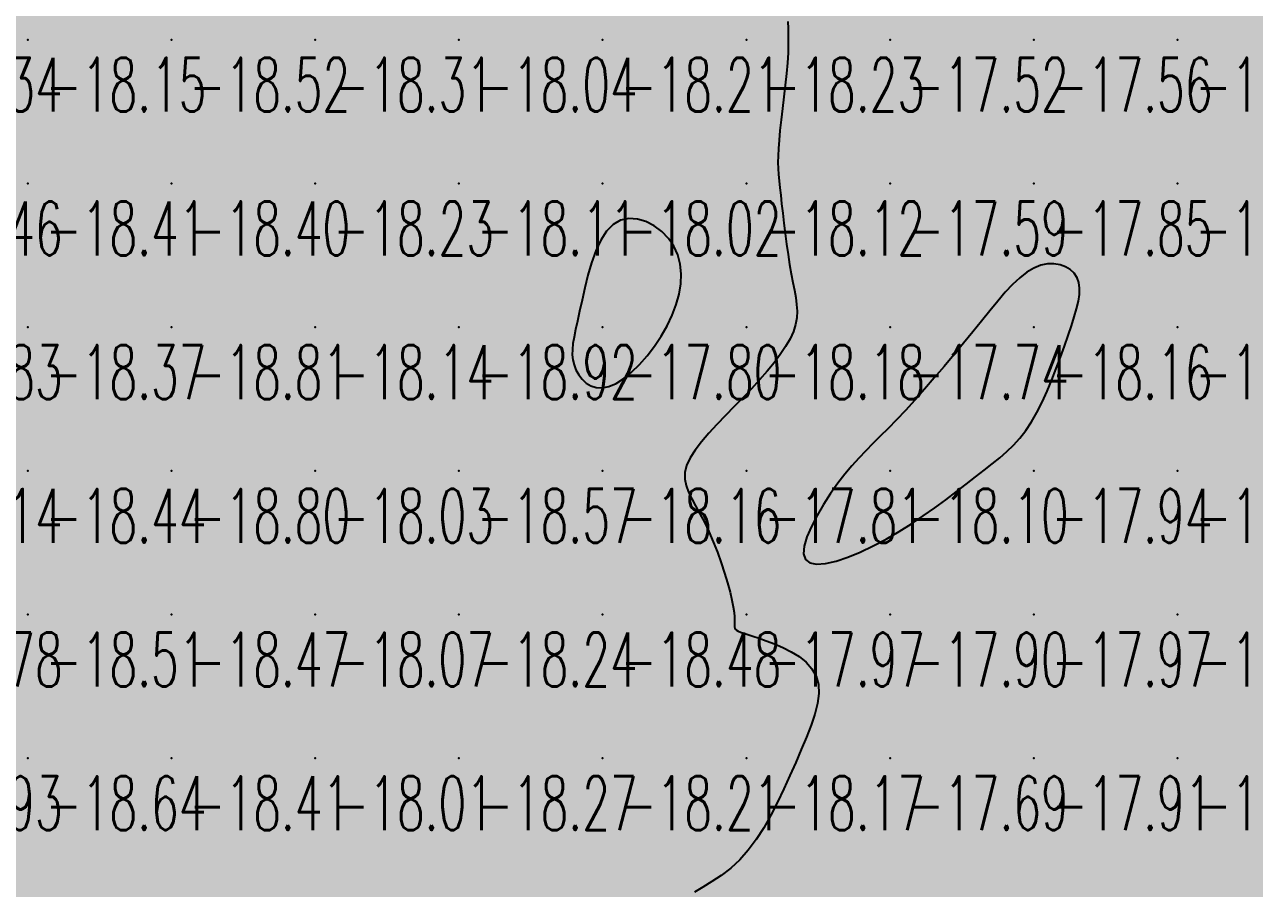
# Model space of a CAD drawing. Header units: millimetres. Extents: x 88261 to 90953, y 390274 to 392322.
# Drawn here: x 89260 to 89345.6, y 391698.2 to 391758.3 of the extents above; entities that cross this region are included whole.
import ezdxf
from ezdxf.enums import TextEntityAlignment as Align

# ---------------------------------------------------------------- set-up
doc = ezdxf.new("R2010")
doc.units = ezdxf.units.MM
doc.header["$LTSCALE"] = 25
for name, color, linetype in [('CN_03_00', 7, 'Continuous'), ('COTEAlt', 7, 'Continuous'), ('TN_COLORIAGE', 7, 'Continuous')]:
    doc.layers.add(name, color=color, linetype=linetype)
doc.styles.add('Simplex 1.0', font='Simplex.shx', dxfattribs={"width": 0.99, "height": 2.5})
doc.styles.get("Standard").update_dxf_attribs({"font": 'times.ttf'})

# ---------------------------------------------------------------- blocks, each defined once
blk = doc.blocks.new('COTE')
at = {"color": 0}
blk.add_point((0, 0), dxfattribs=at)
at = {"layer": 'COTEAlt'}
blk.add_attdef('ALT', text='', height=3.75, dxfattribs=at).set_placement((1.25, -1.25), align=Align.TOP_LEFT)

msp = doc.modelspace()

# ---------------------------------------------------------------- linework, layer by layer
at = {"layer": 'CN_03_00', "elevation": -18, "flags": 128}
msp.add_lwpolyline([(89313.141, 391758.516), (89313.158, 391758.029), (89313.17, 391757.517), (89313.17, 391756.962), (89313.148, 391756.342), (89313.102, 391755.645), (89313.034, 391754.885), (89312.951, 391754.086), (89312.858, 391753.269), (89312.763, 391752.457), (89312.672, 391751.67), (89312.59, 391750.932), (89312.524, 391750.264), (89312.48, 391749.682), (89312.456, 391749.171), (89312.45, 391748.711), (89312.461, 391748.28), (89312.488, 391747.856), (89312.527, 391747.42), (89312.578, 391746.949), (89312.638, 391746.423), (89312.706, 391745.827), (89312.781, 391745.171), (89312.863, 391744.474), (89312.952, 391743.751), (89313.047, 391743.02), (89313.148, 391742.298), (89313.255, 391741.602), (89313.367, 391740.949), (89313.483, 391740.353), (89313.592, 391739.806), (89313.685, 391739.297), (89313.75, 391738.815), (89313.778, 391738.35), (89313.756, 391737.89), (89313.674, 391737.424), (89313.521, 391736.941), (89313.29, 391736.433), (89312.985, 391735.899), (89312.613, 391735.344), (89312.183, 391734.769), (89311.7, 391734.178), (89311.174, 391733.574), (89310.611, 391732.959), (89310.02, 391732.337), (89309.408, 391731.71), (89308.794, 391731.084), (89308.196, 391730.464), (89307.632, 391729.854), (89307.121, 391729.259), (89306.682, 391728.686), (89306.333, 391728.138), (89306.094, 391727.62), (89305.976, 391727.135), (89305.969, 391726.673), (89306.057, 391726.222), (89306.223, 391725.767), (89306.451, 391725.297), (89306.723, 391724.798), (89307.024, 391724.259), (89307.337, 391723.665), (89307.647, 391723.01), (89307.946, 391722.308), (89308.231, 391721.58), (89308.496, 391720.846), (89308.735, 391720.125), (89308.945, 391719.438), (89309.118, 391718.806), (89309.251, 391718.248), (89309.34, 391717.779), (89309.393, 391717.395), (89309.417, 391717.085), (89309.423, 391716.839), (89309.419, 391716.647), (89309.414, 391716.499), (89309.417, 391716.386), (89309.437, 391716.295), (89309.483, 391716.22), (89309.563, 391716.152), (89309.682, 391716.087), (89309.849, 391716.017), (89310.071, 391715.939), (89310.354, 391715.845), (89310.706, 391715.73), (89311.134, 391715.588), (89311.638, 391715.414), (89312.198, 391715.204), (89312.783, 391714.953), (89313.366, 391714.658), (89313.919, 391714.315), (89314.412, 391713.919), (89314.817, 391713.467), (89315.107, 391712.955), (89315.259, 391712.38), (89315.284, 391711.746), (89315.197, 391711.057), (89315.016, 391710.318), (89314.758, 391709.533), (89314.438, 391708.708), (89314.074, 391707.847), (89313.682, 391706.954), (89313.276, 391706.036), (89312.855, 391705.107), (89312.415, 391704.183), (89311.953, 391703.278), (89311.463, 391702.408), (89310.942, 391701.589), (89310.387, 391700.836), (89309.793, 391700.165), (89309.161, 391699.586), (89308.508, 391699.088), (89307.857, 391698.656), (89307.231, 391698.272), (89306.651, 391697.922)], dxfattribs=at)
for points in [[(89305.086, 391738.071), (89305.364, 391738.808), (89305.564, 391739.539), (89305.682, 391740.259), (89305.711, 391740.958), (89305.645, 391741.631), (89305.48, 391742.27), (89305.21, 391742.868), (89304.834, 391743.416), (89304.369, 391743.897), (89303.838, 391744.295), (89303.264, 391744.59), (89302.669, 391744.766), (89302.074, 391744.804), (89301.504, 391744.686), (89300.979, 391744.395), (89300.518, 391743.921), (89300.119, 391743.293), (89299.776, 391742.548), (89299.48, 391741.722), (89299.227, 391740.852), (89299.009, 391739.975), (89298.819, 391739.128), (89298.651, 391738.348), (89298.501, 391737.664), (89298.37, 391737.07), (89298.264, 391736.552), (89298.186, 391736.096), (89298.143, 391735.689), (89298.137, 391735.315), (89298.175, 391734.962), (89298.26, 391734.616), (89298.395, 391734.267), (89298.582, 391733.929), (89298.818, 391733.618), (89299.101, 391733.354), (89299.432, 391733.152), (89299.808, 391733.032), (89300.228, 391733.01), (89300.691, 391733.105), (89301.193, 391733.328), (89301.723, 391733.67), (89302.268, 391734.115), (89302.813, 391734.647), (89303.346, 391735.251), (89303.853, 391735.911), (89304.321, 391736.611), (89304.736, 391737.336), (89305.086, 391738.071)], [(89320.872, 391723.01), (89321.731, 391723.551), (89322.561, 391724.108), (89323.359, 391724.673), (89324.122, 391725.236), (89324.849, 391725.788), (89325.537, 391726.319), (89326.184, 391726.82), (89326.787, 391727.286), (89327.351, 391727.726), (89327.877, 391728.156), (89328.371, 391728.59), (89328.835, 391729.041), (89329.273, 391729.524), (89329.688, 391730.053), (89330.085, 391730.643), (89330.465, 391731.303), (89330.829, 391732.021), (89331.176, 391732.782), (89331.506, 391733.568), (89331.818, 391734.365), (89332.11, 391735.155), (89332.383, 391735.923), (89332.635, 391736.652), (89332.865, 391737.328), (89333.066, 391737.952), (89333.232, 391738.524), (89333.354, 391739.047), (89333.425, 391739.523), (89333.439, 391739.953), (89333.387, 391740.34), (89333.262, 391740.686), (89333.061, 391740.99), (89332.789, 391741.247), (89332.457, 391741.449), (89332.076, 391741.588), (89331.654, 391741.656), (89331.202, 391741.645), (89330.731, 391741.547), (89330.249, 391741.356), (89329.765, 391741.064), (89329.276, 391740.68), (89328.779, 391740.21), (89328.268, 391739.666), (89327.739, 391739.055), (89327.189, 391738.386), (89326.612, 391737.669), (89326.004, 391736.913), (89325.363, 391736.126), (89324.696, 391735.321), (89324.013, 391734.51), (89323.324, 391733.706), (89322.638, 391732.92), (89321.964, 391732.164), (89321.314, 391731.452), (89320.695, 391730.795), (89320.116, 391730.201), (89319.571, 391729.656), (89319.053, 391729.142), (89318.556, 391728.639), (89318.071, 391728.131), (89317.591, 391727.598), (89317.109, 391727.021), (89316.617, 391726.382), (89316.115, 391725.672), (89315.622, 391724.912), (89315.166, 391724.134), (89314.772, 391723.37), (89314.468, 391722.65), (89314.279, 391722.005), (89314.233, 391721.468), (89314.356, 391721.068), (89314.665, 391720.83), (89315.141, 391720.744), (89315.758, 391720.794), (89316.488, 391720.963), (89317.304, 391721.234), (89318.177, 391721.591), (89319.08, 391722.017), (89319.986, 391722.495), (89320.872, 391723.01)]]:
    msp.add_lwpolyline(points, close=True, dxfattribs=at)
at = {"layer": 'TN_COLORIAGE', "color": 203}
for points in [[(89270.249, 391767.239, -18), (89260.632, 391767.239, -18), (89260.249, 391757.239, -18), (89260.249, 391765.927, -18)], [(89260.249, 391757.239, -18.552), (89270.249, 391757.239, -18.552), (89270.249, 391767.239, -18.552)], [(89270.249, 391767.239, -18.335), (89270.249, 391757.239, -18.335), (89280.249, 391767.239, -18.335)], [(89270.249, 391757.239, -18.335), (89280.249, 391757.239, -18.335), (89280.249, 391767.239, -18.335)], [(89280.249, 391767.239, -18), (89289.016, 391767.239, -18), (89280.249, 391757.239, -18), (89288.912, 391765.903, -18)], [(89310.249, 391767.239, -18), (89302.946, 391767.239, -18), (89300.249, 391757.239, -18), (89300.249, 391762.847, -18)], [(89300.249, 391757.239, -18.442), (89310.249, 391757.239, -18.442), (89310.249, 391767.239, -18.442)], [(89310.249, 391767.239, -18), (89314.291, 391767.239, -18), (89310.249, 391757.239, -18), (89312.825, 391759.815, -18)], [(89250.249, 391757.239, -18), (89259.642, 391766.633, -18), (89260.249, 391757.239, -18), (89260.249, 391765.927, -18)], [(89280.249, 391757.239, -18), (89288.912, 391765.903, -18), (89290.249, 391757.239, -18), (89290.249, 391762.057, -18)], [(89300.249, 391757.239, -18), (89300.249, 391762.847, -18), (89290.249, 391757.239, -18), (89292.366, 391759.357, -18)], [(89292.366, 391759.357, -18.044), (89290.249, 391762.057, -18.044), (89290.249, 391757.239, -18.044)], [(89312.825, 391759.815, -18.226), (89313.445, 391757.239, -18.226), (89310.249, 391757.239, -18.226)], [(89250.249, 391757.239, -18.146), (89250.249, 391747.239, -18.146), (89260.249, 391757.239, -18.146)], [(89250.249, 391747.239, -18.146), (89260.249, 391747.239, -18.146), (89260.249, 391757.239, -18.146)], [(89260.249, 391757.239, -18.517), (89260.249, 391747.239, -18.517), (89270.249, 391757.239, -18.517)], [(89260.249, 391747.239, -18.517), (89270.249, 391747.239, -18.517), (89270.249, 391757.239, -18.517)], [(89270.249, 391747.239, -18.306), (89280.249, 391747.239, -18.306), (89280.249, 391757.239, -18.306)], [(89270.249, 391757.239, -18.306), (89270.249, 391747.239, -18.306), (89280.249, 391757.239, -18.306)], [(89280.249, 391747.239, -18.044), (89290.249, 391747.239, -18.044), (89290.249, 391757.239, -18.044)], [(89280.249, 391757.239, -18.044), (89280.249, 391747.239, -18.044), (89290.249, 391757.239, -18.044)], [(89290.249, 391757.239, -18.208), (89290.249, 391747.239, -18.208), (89300.249, 391757.239, -18.208)], [(89290.249, 391747.239, -18.208), (89300.249, 391747.239, -18.208), (89300.249, 391757.239, -18.208)], [(89300.249, 391757.239, -18.226), (89300.249, 391747.239, -18.226), (89310.249, 391757.239, -18.226)], [(89300.249, 391747.239, -18.226), (89310.249, 391747.239, -18.226), (89310.249, 391757.239, -18.226)], [(89310.249, 391757.239, -18), (89313.445, 391757.239, -18), (89310.249, 391747.239, -18), (89312.286, 391749.277, -18)], [(89312.286, 391749.277, -18.123), (89312.557, 391747.239, -18.123), (89310.249, 391747.239, -18.123)], [(89250.249, 391747.239, -18.409), (89250.249, 391737.239, -18.409), (89260.249, 391747.239, -18.409)], [(89250.249, 391737.239, -18.409), (89260.249, 391737.239, -18.409), (89260.249, 391747.239, -18.409)], [(89260.249, 391737.239, -18.399), (89270.249, 391737.239, -18.399), (89270.249, 391747.239, -18.399)], [(89260.249, 391747.239, -18.399), (89260.249, 391737.239, -18.399), (89270.249, 391747.239, -18.399)], [(89270.249, 391737.239, -18.234), (89280.249, 391737.239, -18.234), (89280.249, 391747.239, -18.234)], [(89270.249, 391747.239, -18.234), (89270.249, 391737.239, -18.234), (89280.249, 391747.239, -18.234)], [(89280.249, 391737.239, -18.106), (89290.249, 391737.239, -18.106), (89290.249, 391747.239, -18.106)], [(89280.249, 391747.239, -18.106), (89280.249, 391737.239, -18.106), (89290.249, 391747.239, -18.106)], [(89290.249, 391737.239, -18), (89298.488, 391737.239, -18), (89300.249, 391747.239, -18), (89300.249, 391746.437, -18)], [(89290.249, 391747.239, -18.017), (89290.249, 391737.239, -18.017), (89300.249, 391747.239, -18.017)], [(89310.249, 391747.239, -18), (89306.392, 391743.383, -18), (89300.249, 391747.239, -18), (89300.249, 391746.437, -18)], [(89310.249, 391737.239, -18), (89305.444, 391737.239, -18), (89310.249, 391747.239, -18), (89306.392, 391743.383, -18)], [(89310.249, 391737.239, -18), (89313.314, 391740.305, -18), (89310.249, 391747.239, -18), (89312.557, 391747.239, -18)], [(89326.381, 391737.239, -18.162), (89330.249, 391742.447, -18.162), (89330.249, 391737.239, -18.162)], [(89334.116, 391741.107, -18.162), (89330.249, 391742.447, -18.162), (89330.249, 391737.239, -18.162)], [(89332.861, 391737.239, -18.162), (89334.116, 391741.107, -18.162), (89330.249, 391737.239, -18.162)], [(89313.314, 391740.305, -18.181), (89314.391, 391737.239, -18.181), (89310.249, 391737.239, -18.181)], [(89250.249, 391731.695, -18.368), (89252.036, 391729.027, -18.368), (89250.249, 391737.239, -18.368), (89260.249, 391737.239, -18.368)], [(89252.228, 391727.239, -18.368), (89252.036, 391729.027, -18.368), (89260.249, 391727.239, -18.368), (89260.249, 391737.239, -18.368)], [(89260.249, 391727.239, -18.813), (89270.249, 391727.239, -18.813), (89270.249, 391737.239, -18.813)], [(89260.249, 391737.239, -18.813), (89260.249, 391727.239, -18.813), (89270.249, 391737.239, -18.813)], [(89270.249, 391727.239, -18.141), (89280.249, 391727.239, -18.141), (89280.249, 391737.239, -18.141)], [(89270.249, 391737.239, -18.141), (89270.249, 391727.239, -18.141), (89280.249, 391737.239, -18.141)], [(89280.249, 391727.239, -18.917), (89290.249, 391727.239, -18.917), (89290.249, 391737.239, -18.917)], [(89280.249, 391737.239, -18.917), (89280.249, 391727.239, -18.917), (89290.249, 391737.239, -18.917)], [(89290.249, 391737.239, -18), (89298.488, 391737.239, -18), (89290.249, 391727.239, -18), (89297.705, 391734.696, -18)], [(89310.249, 391737.239, -18), (89305.444, 391737.239, -18), (89300.249, 391727.239, -18), (89300.249, 391731.674, -18)], [(89310.249, 391737.239, -18), (89310.249, 391732.385, -18), (89300.249, 391727.239, -18), (89304.732, 391727.239, -18)], [(89314.391, 391737.239, -18.181), (89310.249, 391732.385, -18.181), (89310.249, 391737.239, -18.181)], [(89330.249, 391737.239, -18), (89330.249, 391729.845, -18), (89320.249, 391727.239, -18), (89326.651, 391727.239, -18)], [(89330.249, 391737.239, -18), (89326.381, 391737.239, -18), (89320.249, 391727.239, -18), (89320.249, 391730.073, -18)], [(89332.861, 391737.239, -18.162), (89330.249, 391729.845, -18.162), (89330.249, 391737.239, -18.162)], [(89290.249, 391727.239, -18), (89297.705, 391734.696, -18), (89300.249, 391727.239, -18), (89300.249, 391731.674, -18)], [(89320.249, 391730.073, -18.101), (89316.796, 391727.239, -18.101), (89320.249, 391727.239, -18.101)], [(89250.249, 391717.239, -18.442), (89260.249, 391717.239, -18.442), (89260.249, 391727.239, -18.442)], [(89250.249, 391723.4, -18.442), (89252.228, 391727.239, -18.442), (89250.249, 391717.239, -18.442), (89260.249, 391727.239, -18.442)], [(89260.249, 391717.239, -18.803), (89270.249, 391717.239, -18.803), (89270.249, 391727.239, -18.803)], [(89260.249, 391727.239, -18.803), (89260.249, 391717.239, -18.803), (89270.249, 391727.239, -18.803)], [(89270.249, 391717.239, -18.034), (89280.249, 391717.239, -18.034), (89280.249, 391727.239, -18.034)], [(89270.249, 391727.239, -18.034), (89270.249, 391717.239, -18.034), (89280.249, 391727.239, -18.034)], [(89280.249, 391717.239, -18.574), (89290.249, 391717.239, -18.574), (89290.249, 391727.239, -18.574)], [(89280.249, 391727.239, -18.574), (89280.249, 391717.239, -18.574), (89290.249, 391727.239, -18.574)], [(89290.249, 391717.239, -18.156), (89300.249, 391717.239, -18.156), (89300.249, 391727.239, -18.156)], [(89290.249, 391727.239, -18.156), (89290.249, 391717.239, -18.156), (89300.249, 391727.239, -18.156)], [(89300.249, 391717.239, -18), (89307.387, 391724.378, -18), (89300.249, 391727.239, -18), (89304.732, 391727.239, -18)], [(89316.796, 391727.239, -18.101), (89312.273, 391719.263, -18.101), (89320.249, 391727.239, -18.101)], [(89320.249, 391722.117, -18.101), (89312.273, 391719.263, -18.101), (89320.249, 391727.239, -18.101)], [(89320.249, 391722.117, -18.101), (89326.651, 391727.239, -18.101), (89320.249, 391727.239, -18.101)], [(89307.387, 391724.378, -18.479), (89309.74, 391717.239, -18.479), (89300.249, 391717.239, -18.479)], [(89250.249, 391707.239, -18.511), (89260.249, 391707.239, -18.511), (89260.249, 391717.239, -18.511)], [(89250.249, 391717.239, -18.511), (89250.249, 391707.239, -18.511), (89260.249, 391717.239, -18.511)], [(89260.249, 391707.239, -18.471), (89270.249, 391707.239, -18.471), (89270.249, 391717.239, -18.471)], [(89260.249, 391717.239, -18.471), (89260.249, 391707.239, -18.471), (89270.249, 391717.239, -18.471)], [(89270.249, 391707.239, -18.07), (89280.249, 391707.239, -18.07), (89280.249, 391717.239, -18.07)], [(89270.249, 391717.239, -18.07), (89270.249, 391707.239, -18.07), (89280.249, 391717.239, -18.07)], [(89280.249, 391707.239, -18.236), (89290.249, 391707.239, -18.236), (89290.249, 391717.239, -18.236)], [(89280.249, 391717.239, -18.236), (89280.249, 391707.239, -18.236), (89290.249, 391717.239, -18.236)], [(89290.249, 391717.239, -18.479), (89290.249, 391707.239, -18.479), (89300.249, 391717.239, -18.479)], [(89290.249, 391707.239, -18.479), (89300.249, 391707.239, -18.479), (89300.249, 391717.239, -18.479)], [(89300.249, 391717.239, -18), (89309.74, 391717.239, -18), (89300.249, 391707.239, -18), (89309.159, 391716.15, -18)], [(89300.249, 391707.239, -18), (89309.159, 391716.15, -18), (89310.249, 391707.239, -18), (89310.249, 391715.935, -18)], [(89316.648, 391713.638, -18.172), (89310.249, 391715.935, -18.172), (89310.249, 391707.239, -18.172)], [(89313.8, 391707.239, -18.172), (89316.648, 391713.638, -18.172), (89310.249, 391707.239, -18.172)], [(89250.249, 391697.239, -18.644), (89260.249, 391697.239, -18.644), (89260.249, 391707.239, -18.644)], [(89250.249, 391707.239, -18.644), (89250.249, 391697.239, -18.644), (89260.249, 391707.239, -18.644)], [(89260.249, 391697.239, -18.413), (89270.249, 391697.239, -18.413), (89270.249, 391707.239, -18.413)], [(89260.249, 391707.239, -18.413), (89260.249, 391697.239, -18.413), (89270.249, 391707.239, -18.413)], [(89270.249, 391697.239, -18.014), (89280.249, 391697.239, -18.014), (89280.249, 391707.239, -18.014)], [(89270.249, 391707.239, -18.014), (89270.249, 391697.239, -18.014), (89280.249, 391707.239, -18.014)], [(89280.249, 391707.239, -18.271), (89280.249, 391697.239, -18.271), (89290.249, 391707.239, -18.271)], [(89280.249, 391697.239, -18.271), (89290.249, 391697.239, -18.271), (89290.249, 391707.239, -18.271)], [(89290.249, 391707.239, -18.21), (89290.249, 391697.239, -18.21), (89300.249, 391707.239, -18.21)], [(89290.249, 391697.239, -18.21), (89300.249, 391697.239, -18.21), (89300.249, 391707.239, -18.21)], [(89310.249, 391707.239, -18), (89310.249, 391699.128, -18), (89300.249, 391697.239, -18), (89303.963, 391697.239, -18)], [(89300.249, 391707.239, -18.172), (89300.249, 391697.239, -18.172), (89310.249, 391707.239, -18.172)], [(89313.8, 391707.239, -18.172), (89310.249, 391699.128, -18.172), (89310.249, 391707.239, -18.172)]]:
    msp.add_solid(points, dxfattribs=at)
at = {"layer": 'TN_COLORIAGE', "color": 193}
for points in [[(89313.445, 391757.239, -17.349), (89312.825, 391759.815, -17.349), (89320.249, 391757.239, -17.349), (89320.249, 391767.239, -17.349)], [(89320.249, 391757.239, -17.588), (89330.249, 391757.239, -17.588), (89330.249, 391767.239, -17.588)], [(89320.249, 391767.239, -17.588), (89320.249, 391757.239, -17.588), (89330.249, 391767.239, -17.588)], [(89330.249, 391757.239, -17.833), (89340.249, 391757.239, -17.833), (89340.249, 391767.239, -17.833)], [(89330.249, 391767.239, -17.833), (89330.249, 391757.239, -17.833), (89340.249, 391767.239, -17.833)], [(89340.249, 391757.239, -17.066), (89350.249, 391757.239, -17.066), (89350.249, 391767.239, -17.066)], [(89340.249, 391767.239, -17.066), (89340.249, 391757.239, -17.066), (89350.249, 391767.239, -17.066)], [(89312.286, 391749.277, -17.519), (89313.445, 391757.239, -17.519), (89320.249, 391757.239, -17.519)], [(89312.557, 391747.239, -17.519), (89312.286, 391749.277, -17.519), (89320.249, 391747.239, -17.519), (89320.249, 391757.239, -17.519)], [(89320.249, 391747.239, -17.56), (89330.249, 391747.239, -17.56), (89330.249, 391757.239, -17.56)], [(89320.249, 391757.239, -17.56), (89320.249, 391747.239, -17.56), (89330.249, 391757.239, -17.56)], [(89330.249, 391747.239, -17.497), (89340.249, 391747.239, -17.497), (89340.249, 391757.239, -17.497)], [(89330.249, 391757.239, -17.497), (89330.249, 391747.239, -17.497), (89340.249, 391757.239, -17.497)], [(89340.249, 391747.239, -17.208), (89350.249, 391747.239, -17.208), (89350.249, 391757.239, -17.208)], [(89340.249, 391757.239, -17.208), (89340.249, 391747.239, -17.208), (89350.249, 391757.239, -17.208)], [(89312.557, 391747.239, -17.59), (89313.314, 391740.305, -17.59), (89320.249, 391747.239, -17.59)], [(89314.391, 391737.239, -17.59), (89313.314, 391740.305, -17.59), (89320.249, 391737.239, -17.59), (89320.249, 391747.239, -17.59)], [(89320.249, 391747.239, -17.851), (89320.249, 391737.239, -17.851), (89330.249, 391747.239, -17.851)], [(89330.249, 391742.447, -17.744), (89326.381, 391737.239, -17.744), (89330.249, 391747.239, -17.744), (89320.249, 391737.239, -17.744)], [(89330.249, 391742.447, -17.744), (89334.116, 391741.107, -17.744), (89330.249, 391747.239, -17.744), (89340.249, 391747.239, -17.744)], [(89334.116, 391741.107, -17.543), (89332.861, 391737.239, -17.543), (89340.249, 391747.239, -17.543), (89340.249, 391737.239, -17.543)], [(89340.249, 391747.239, -17.436), (89340.249, 391737.239, -17.436), (89350.249, 391747.239, -17.436)], [(89340.249, 391737.239, -17.436), (89350.249, 391737.239, -17.436), (89350.249, 391747.239, -17.436)], [(89300.249, 391746.437, -17.804), (89298.488, 391737.239, -17.804), (89300.249, 391737.239, -17.804)], [(89300.249, 391746.437, -17.804), (89306.392, 391743.383, -17.804), (89300.249, 391737.239, -17.804)], [(89306.392, 391743.383, -17.804), (89305.444, 391737.239, -17.804), (89300.249, 391737.239, -17.804)], [(89300.249, 391731.674, -17.804), (89297.705, 391734.696, -17.804), (89300.249, 391737.239, -17.804)], [(89297.705, 391734.696, -17.804), (89298.488, 391737.239, -17.804), (89300.249, 391737.239, -17.804)], [(89300.249, 391731.674, -17.804), (89305.444, 391737.239, -17.804), (89300.249, 391737.239, -17.804)], [(89310.249, 391732.385, -17.744), (89314.391, 391737.239, -17.744), (89310.249, 391727.239, -17.744), (89320.249, 391737.239, -17.744)], [(89316.796, 391727.239, -17.744), (89320.249, 391730.073, -17.744), (89310.249, 391727.239, -17.744), (89320.249, 391737.239, -17.744)], [(89320.249, 391730.073, -17.744), (89326.381, 391737.239, -17.744), (89320.249, 391737.239, -17.744)], [(89330.249, 391729.845, -17.543), (89332.861, 391737.239, -17.543), (89330.249, 391727.239, -17.543), (89340.249, 391737.239, -17.543)], [(89330.249, 391727.239, -17.543), (89340.249, 391727.239, -17.543), (89340.249, 391737.239, -17.543)], [(89340.249, 391727.239, -17.591), (89350.249, 391727.239, -17.591), (89350.249, 391737.239, -17.591)], [(89340.249, 391737.239, -17.591), (89340.249, 391727.239, -17.591), (89350.249, 391737.239, -17.591)], [(89304.732, 391727.239, -17.808), (89310.249, 391732.385, -17.808), (89310.249, 391727.239, -17.808)], [(89326.651, 391727.239, -17.943), (89330.249, 391729.845, -17.943), (89330.249, 391727.239, -17.943)], [(89304.732, 391727.239, -17.808), (89307.387, 391724.378, -17.808), (89310.249, 391727.239, -17.808)], [(89309.74, 391717.239, -17.808), (89307.387, 391724.378, -17.808), (89310.249, 391717.239, -17.808), (89310.249, 391727.239, -17.808)], [(89312.273, 391719.263, -17.808), (89316.796, 391727.239, -17.808), (89310.249, 391717.239, -17.808), (89310.249, 391727.239, -17.808)], [(89326.651, 391727.239, -17.903), (89320.249, 391722.117, -17.903), (89330.249, 391727.239, -17.903), (89320.249, 391717.239, -17.903)], [(89320.249, 391717.239, -17.943), (89330.249, 391717.239, -17.943), (89330.249, 391727.239, -17.943)], [(89330.249, 391727.239, -17.458), (89330.249, 391717.239, -17.458), (89340.249, 391727.239, -17.458)], [(89330.249, 391717.239, -17.458), (89340.249, 391717.239, -17.458), (89340.249, 391727.239, -17.458)], [(89340.249, 391717.239, -17.545), (89350.249, 391717.239, -17.545), (89350.249, 391727.239, -17.545)], [(89340.249, 391727.239, -17.545), (89340.249, 391717.239, -17.545), (89350.249, 391727.239, -17.545)], [(89312.273, 391719.263, -17.903), (89320.249, 391722.117, -17.903), (89310.249, 391717.239, -17.903), (89320.249, 391717.239, -17.903)], [(89310.249, 391715.935, -17.974), (89309.159, 391716.15, -17.974), (89310.249, 391717.239, -17.974)], [(89309.159, 391716.15, -17.974), (89309.74, 391717.239, -17.974), (89310.249, 391717.239, -17.974)], [(89310.249, 391715.935, -17.903), (89316.648, 391713.638, -17.903), (89310.249, 391717.239, -17.903), (89320.249, 391717.239, -17.903)], [(89316.648, 391713.638, -17.688), (89313.8, 391707.239, -17.688), (89320.249, 391717.239, -17.688), (89320.249, 391707.239, -17.688)], [(89320.249, 391717.239, -17.971), (89320.249, 391707.239, -17.971), (89330.249, 391717.239, -17.971)], [(89320.249, 391707.239, -17.971), (89330.249, 391707.239, -17.971), (89330.249, 391717.239, -17.971)], [(89330.249, 391717.239, -17.581), (89330.249, 391707.239, -17.581), (89340.249, 391717.239, -17.581)], [(89330.249, 391707.239, -17.581), (89340.249, 391707.239, -17.581), (89340.249, 391717.239, -17.581)], [(89340.249, 391717.239, -17.525), (89340.249, 391707.239, -17.525), (89350.249, 391717.239, -17.525)], [(89340.249, 391707.239, -17.525), (89350.249, 391707.239, -17.525), (89350.249, 391717.239, -17.525)], [(89310.249, 391699.128, -17.688), (89313.8, 391707.239, -17.688), (89310.249, 391697.239, -17.688), (89320.249, 391707.239, -17.688)], [(89310.249, 391697.239, -17.688), (89320.249, 391697.239, -17.688), (89320.249, 391707.239, -17.688)], [(89320.249, 391707.239, -17.905), (89320.249, 391697.239, -17.905), (89330.249, 391707.239, -17.905)], [(89320.249, 391697.239, -17.905), (89330.249, 391697.239, -17.905), (89330.249, 391707.239, -17.905)], [(89330.249, 391697.239, -17.543), (89340.249, 391697.239, -17.543), (89340.249, 391707.239, -17.543)], [(89330.249, 391707.239, -17.543), (89330.249, 391697.239, -17.543), (89340.249, 391707.239, -17.543)], [(89340.249, 391697.239, -17.502), (89350.249, 391697.239, -17.502), (89350.249, 391707.239, -17.502)], [(89340.249, 391707.239, -17.502), (89340.249, 391697.239, -17.502), (89350.249, 391707.239, -17.502)], [(89303.963, 391697.239, -17.96), (89310.249, 391699.128, -17.96), (89310.249, 391697.239, -17.96)]]:
    msp.add_solid(points, dxfattribs=at)

# ---------------------------------------------------------------- block references
at = {"layer": 'COTEAlt'}
ref = msp.add_blockref('COTE', (89250.249, 391757.239), dxfattribs=at)
ref.add_attrib('ALT', '-18.34', dxfattribs={"height": 3.75, "style": 'Simplex 1.0', "width": 0.6}).set_placement((89251.499, 391755.989), align=Align.TOP_LEFT)
ref = msp.add_blockref('COTE', (89260.249, 391757.239), dxfattribs=at)
ref.add_attrib('ALT', '-18.15', dxfattribs={"height": 3.75, "style": 'Simplex 1.0', "width": 0.6}).set_placement((89261.499, 391755.989), align=Align.TOP_LEFT)
ref = msp.add_blockref('COTE', (89270.249, 391757.239), dxfattribs=at)
ref.add_attrib('ALT', '-18.52', dxfattribs={"height": 3.75, "style": 'Simplex 1.0', "width": 0.6}).set_placement((89271.499, 391755.989), align=Align.TOP_LEFT)
ref = msp.add_blockref('COTE', (89280.249, 391757.239), dxfattribs=at)
ref.add_attrib('ALT', '-18.31', dxfattribs={"height": 3.75, "style": 'Simplex 1.0', "width": 0.6}).set_placement((89281.499, 391755.989), align=Align.TOP_LEFT)
ref = msp.add_blockref('COTE', (89290.249, 391757.239), dxfattribs=at)
ref.add_attrib('ALT', '-18.04', dxfattribs={"height": 3.75, "style": 'Simplex 1.0', "width": 0.6}).set_placement((89291.499, 391755.989), align=Align.TOP_LEFT)
ref = msp.add_blockref('COTE', (89300.249, 391757.239), dxfattribs=at)
ref.add_attrib('ALT', '-18.21', dxfattribs={"height": 3.75, "style": 'Simplex 1.0', "width": 0.6}).set_placement((89301.499, 391755.989), align=Align.TOP_LEFT)
ref = msp.add_blockref('COTE', (89310.249, 391757.239), dxfattribs=at)
ref.add_attrib('ALT', '-18.23', dxfattribs={"height": 3.75, "style": 'Simplex 1.0', "width": 0.6}).set_placement((89311.499, 391755.989), align=Align.TOP_LEFT)
ref = msp.add_blockref('COTE', (89320.249, 391757.239), dxfattribs=at)
ref.add_attrib('ALT', '-17.52', dxfattribs={"height": 3.75, "style": 'Simplex 1.0', "width": 0.6}).set_placement((89321.499, 391755.989), align=Align.TOP_LEFT)
ref = msp.add_blockref('COTE', (89330.249, 391757.239), dxfattribs=at)
ref.add_attrib('ALT', '-17.56', dxfattribs={"height": 3.75, "style": 'Simplex 1.0', "width": 0.6}).set_placement((89331.499, 391755.989), align=Align.TOP_LEFT)
ref = msp.add_blockref('COTE', (89340.249, 391757.239), dxfattribs=at)
ref.add_attrib('ALT', '-17.50', dxfattribs={"height": 3.75, "style": 'Simplex 1.0', "width": 0.6}).set_placement((89341.499, 391755.989), align=Align.TOP_LEFT)
ref = msp.add_blockref('COTE', (89250.249, 391747.239), dxfattribs=at)
ref.add_attrib('ALT', '-18.46', dxfattribs={"height": 3.75, "style": 'Simplex 1.0', "width": 0.6}).set_placement((89251.499, 391745.989), align=Align.TOP_LEFT)
ref = msp.add_blockref('COTE', (89260.249, 391747.239), dxfattribs=at)
ref.add_attrib('ALT', '-18.41', dxfattribs={"height": 3.75, "style": 'Simplex 1.0', "width": 0.6}).set_placement((89261.499, 391745.989), align=Align.TOP_LEFT)
ref = msp.add_blockref('COTE', (89270.249, 391747.239), dxfattribs=at)
ref.add_attrib('ALT', '-18.40', dxfattribs={"height": 3.75, "style": 'Simplex 1.0', "width": 0.6}).set_placement((89271.499, 391745.989), align=Align.TOP_LEFT)
ref = msp.add_blockref('COTE', (89280.249, 391747.239), dxfattribs=at)
ref.add_attrib('ALT', '-18.23', dxfattribs={"height": 3.75, "style": 'Simplex 1.0', "width": 0.6}).set_placement((89281.499, 391745.989), align=Align.TOP_LEFT)
ref = msp.add_blockref('COTE', (89290.249, 391747.239), dxfattribs=at)
ref.add_attrib('ALT', '-18.11', dxfattribs={"height": 3.75, "style": 'Simplex 1.0', "width": 0.6}).set_placement((89291.499, 391745.989), align=Align.TOP_LEFT)
ref = msp.add_blockref('COTE', (89300.249, 391747.239), dxfattribs=at)
ref.add_attrib('ALT', '-18.02', dxfattribs={"height": 3.75, "style": 'Simplex 1.0', "width": 0.6}).set_placement((89301.499, 391745.989), align=Align.TOP_LEFT)
ref = msp.add_blockref('COTE', (89310.249, 391747.239), dxfattribs=at)
ref.add_attrib('ALT', '-18.12', dxfattribs={"height": 3.75, "style": 'Simplex 1.0', "width": 0.6}).set_placement((89311.499, 391745.989), align=Align.TOP_LEFT)
ref = msp.add_blockref('COTE', (89320.249, 391747.239), dxfattribs=at)
ref.add_attrib('ALT', '-17.59', dxfattribs={"height": 3.75, "style": 'Simplex 1.0', "width": 0.6}).set_placement((89321.499, 391745.989), align=Align.TOP_LEFT)
ref = msp.add_blockref('COTE', (89330.249, 391747.239), dxfattribs=at)
ref.add_attrib('ALT', '-17.85', dxfattribs={"height": 3.75, "style": 'Simplex 1.0', "width": 0.6}).set_placement((89331.499, 391745.989), align=Align.TOP_LEFT)
ref = msp.add_blockref('COTE', (89340.249, 391747.239), dxfattribs=at)
ref.add_attrib('ALT', '-17.74', dxfattribs={"height": 3.75, "style": 'Simplex 1.0', "width": 0.6}).set_placement((89341.499, 391745.989), align=Align.TOP_LEFT)
ref = msp.add_blockref('COTE', (89250.249, 391737.239), dxfattribs=at)
ref.add_attrib('ALT', '-18.83', dxfattribs={"height": 3.75, "style": 'Simplex 1.0', "width": 0.6}).set_placement((89251.499, 391735.989), align=Align.TOP_LEFT)
ref = msp.add_blockref('COTE', (89260.249, 391737.239), dxfattribs=at)
ref.add_attrib('ALT', '-18.37', dxfattribs={"height": 3.75, "style": 'Simplex 1.0', "width": 0.6}).set_placement((89261.499, 391735.989), align=Align.TOP_LEFT)
ref = msp.add_blockref('COTE', (89270.249, 391737.239), dxfattribs=at)
ref.add_attrib('ALT', '-18.81', dxfattribs={"height": 3.75, "style": 'Simplex 1.0', "width": 0.6}).set_placement((89271.499, 391735.989), align=Align.TOP_LEFT)
ref = msp.add_blockref('COTE', (89280.249, 391737.239), dxfattribs=at)
ref.add_attrib('ALT', '-18.14', dxfattribs={"height": 3.75, "style": 'Simplex 1.0', "width": 0.6}).set_placement((89281.499, 391735.989), align=Align.TOP_LEFT)
ref = msp.add_blockref('COTE', (89290.249, 391737.239), dxfattribs=at)
ref.add_attrib('ALT', '-18.92', dxfattribs={"height": 3.75, "style": 'Simplex 1.0', "width": 0.6}).set_placement((89291.499, 391735.989), align=Align.TOP_LEFT)
ref = msp.add_blockref('COTE', (89300.249, 391737.239), dxfattribs=at)
ref.add_attrib('ALT', '-17.80', dxfattribs={"height": 3.75, "style": 'Simplex 1.0', "width": 0.6}).set_placement((89301.499, 391735.989), align=Align.TOP_LEFT)
ref = msp.add_blockref('COTE', (89310.249, 391737.239), dxfattribs=at)
ref.add_attrib('ALT', '-18.18', dxfattribs={"height": 3.75, "style": 'Simplex 1.0', "width": 0.6}).set_placement((89311.499, 391735.989), align=Align.TOP_LEFT)
ref = msp.add_blockref('COTE', (89320.249, 391737.239), dxfattribs=at)
ref.add_attrib('ALT', '-17.74', dxfattribs={"height": 3.75, "style": 'Simplex 1.0', "width": 0.6}).set_placement((89321.499, 391735.989), align=Align.TOP_LEFT)
ref = msp.add_blockref('COTE', (89330.249, 391737.239), dxfattribs=at)
ref.add_attrib('ALT', '-18.16', dxfattribs={"height": 3.75, "style": 'Simplex 1.0', "width": 0.6}).set_placement((89331.499, 391735.989), align=Align.TOP_LEFT)
ref = msp.add_blockref('COTE', (89340.249, 391737.239), dxfattribs=at)
ref.add_attrib('ALT', '-17.54', dxfattribs={"height": 3.75, "style": 'Simplex 1.0', "width": 0.6}).set_placement((89341.499, 391735.989), align=Align.TOP_LEFT)
ref = msp.add_blockref('COTE', (89250.249, 391727.239), dxfattribs=at)
ref.add_attrib('ALT', '-19.14', dxfattribs={"height": 3.75, "style": 'Simplex 1.0', "width": 0.6}).set_placement((89251.499, 391725.989), align=Align.TOP_LEFT)
ref = msp.add_blockref('COTE', (89260.249, 391727.239), dxfattribs=at)
ref.add_attrib('ALT', '-18.44', dxfattribs={"height": 3.75, "style": 'Simplex 1.0', "width": 0.6}).set_placement((89261.499, 391725.989), align=Align.TOP_LEFT)
ref = msp.add_blockref('COTE', (89270.249, 391727.239), dxfattribs=at)
ref.add_attrib('ALT', '-18.80', dxfattribs={"height": 3.75, "style": 'Simplex 1.0', "width": 0.6}).set_placement((89271.499, 391725.989), align=Align.TOP_LEFT)
ref = msp.add_blockref('COTE', (89280.249, 391727.239), dxfattribs=at)
ref.add_attrib('ALT', '-18.03', dxfattribs={"height": 3.75, "style": 'Simplex 1.0', "width": 0.6}).set_placement((89281.499, 391725.989), align=Align.TOP_LEFT)
ref = msp.add_blockref('COTE', (89290.249, 391727.239), dxfattribs=at)
ref.add_attrib('ALT', '-18.57', dxfattribs={"height": 3.75, "style": 'Simplex 1.0', "width": 0.6}).set_placement((89291.499, 391725.989), align=Align.TOP_LEFT)
ref = msp.add_blockref('COTE', (89300.249, 391727.239), dxfattribs=at)
ref.add_attrib('ALT', '-18.16', dxfattribs={"height": 3.75, "style": 'Simplex 1.0', "width": 0.6}).set_placement((89301.499, 391725.989), align=Align.TOP_LEFT)
ref = msp.add_blockref('COTE', (89310.249, 391727.239), dxfattribs=at)
ref.add_attrib('ALT', '-17.81', dxfattribs={"height": 3.75, "style": 'Simplex 1.0', "width": 0.6}).set_placement((89311.499, 391725.989), align=Align.TOP_LEFT)
ref = msp.add_blockref('COTE', (89320.249, 391727.239), dxfattribs=at)
ref.add_attrib('ALT', '-18.10', dxfattribs={"height": 3.75, "style": 'Simplex 1.0', "width": 0.6}).set_placement((89321.499, 391725.989), align=Align.TOP_LEFT)
ref = msp.add_blockref('COTE', (89330.249, 391727.239), dxfattribs=at)
ref.add_attrib('ALT', '-17.94', dxfattribs={"height": 3.75, "style": 'Simplex 1.0', "width": 0.6}).set_placement((89331.499, 391725.989), align=Align.TOP_LEFT)
ref = msp.add_blockref('COTE', (89340.249, 391727.239), dxfattribs=at)
ref.add_attrib('ALT', '-17.46', dxfattribs={"height": 3.75, "style": 'Simplex 1.0', "width": 0.6}).set_placement((89341.499, 391725.989), align=Align.TOP_LEFT)
ref = msp.add_blockref('COTE', (89250.249, 391717.239), dxfattribs=at)
ref.add_attrib('ALT', '-18.78', dxfattribs={"height": 3.75, "style": 'Simplex 1.0', "width": 0.6}).set_placement((89251.499, 391715.989), align=Align.TOP_LEFT)
ref = msp.add_blockref('COTE', (89260.249, 391717.239), dxfattribs=at)
ref.add_attrib('ALT', '-18.51', dxfattribs={"height": 3.75, "style": 'Simplex 1.0', "width": 0.6}).set_placement((89261.499, 391715.989), align=Align.TOP_LEFT)
ref = msp.add_blockref('COTE', (89270.249, 391717.239), dxfattribs=at)
ref.add_attrib('ALT', '-18.47', dxfattribs={"height": 3.75, "style": 'Simplex 1.0', "width": 0.6}).set_placement((89271.499, 391715.989), align=Align.TOP_LEFT)
ref = msp.add_blockref('COTE', (89280.249, 391717.239), dxfattribs=at)
ref.add_attrib('ALT', '-18.07', dxfattribs={"height": 3.75, "style": 'Simplex 1.0', "width": 0.6}).set_placement((89281.499, 391715.989), align=Align.TOP_LEFT)
ref = msp.add_blockref('COTE', (89290.249, 391717.239), dxfattribs=at)
ref.add_attrib('ALT', '-18.24', dxfattribs={"height": 3.75, "style": 'Simplex 1.0', "width": 0.6}).set_placement((89291.499, 391715.989), align=Align.TOP_LEFT)
ref = msp.add_blockref('COTE', (89300.249, 391717.239), dxfattribs=at)
ref.add_attrib('ALT', '-18.48', dxfattribs={"height": 3.75, "style": 'Simplex 1.0', "width": 0.6}).set_placement((89301.499, 391715.989), align=Align.TOP_LEFT)
ref = msp.add_blockref('COTE', (89310.249, 391717.239), dxfattribs=at)
ref.add_attrib('ALT', '-17.97', dxfattribs={"height": 3.75, "style": 'Simplex 1.0', "width": 0.6}).set_placement((89311.499, 391715.989), align=Align.TOP_LEFT)
ref = msp.add_blockref('COTE', (89320.249, 391717.239), dxfattribs=at)
ref.add_attrib('ALT', '-17.90', dxfattribs={"height": 3.75, "style": 'Simplex 1.0', "width": 0.6}).set_placement((89321.499, 391715.989), align=Align.TOP_LEFT)
ref = msp.add_blockref('COTE', (89330.249, 391717.239), dxfattribs=at)
ref.add_attrib('ALT', '-17.97', dxfattribs={"height": 3.75, "style": 'Simplex 1.0', "width": 0.6}).set_placement((89331.499, 391715.989), align=Align.TOP_LEFT)
ref = msp.add_blockref('COTE', (89340.249, 391717.239), dxfattribs=at)
ref.add_attrib('ALT', '-17.58', dxfattribs={"height": 3.75, "style": 'Simplex 1.0', "width": 0.6}).set_placement((89341.499, 391715.989), align=Align.TOP_LEFT)
ref = msp.add_blockref('COTE', (89250.249, 391707.239), dxfattribs=at)
ref.add_attrib('ALT', '-18.93', dxfattribs={"height": 3.75, "style": 'Simplex 1.0', "width": 0.6}).set_placement((89251.499, 391705.989), align=Align.TOP_LEFT)
ref = msp.add_blockref('COTE', (89260.249, 391707.239), dxfattribs=at)
ref.add_attrib('ALT', '-18.64', dxfattribs={"height": 3.75, "style": 'Simplex 1.0', "width": 0.6}).set_placement((89261.499, 391705.989), align=Align.TOP_LEFT)
ref = msp.add_blockref('COTE', (89270.249, 391707.239), dxfattribs=at)
ref.add_attrib('ALT', '-18.41', dxfattribs={"height": 3.75, "style": 'Simplex 1.0', "width": 0.6}).set_placement((89271.499, 391705.989), align=Align.TOP_LEFT)
ref = msp.add_blockref('COTE', (89280.249, 391707.239), dxfattribs=at)
ref.add_attrib('ALT', '-18.01', dxfattribs={"height": 3.75, "style": 'Simplex 1.0', "width": 0.6}).set_placement((89281.499, 391705.989), align=Align.TOP_LEFT)
ref = msp.add_blockref('COTE', (89290.249, 391707.239), dxfattribs=at)
ref.add_attrib('ALT', '-18.27', dxfattribs={"height": 3.75, "style": 'Simplex 1.0', "width": 0.6}).set_placement((89291.499, 391705.989), align=Align.TOP_LEFT)
ref = msp.add_blockref('COTE', (89300.249, 391707.239), dxfattribs=at)
ref.add_attrib('ALT', '-18.21', dxfattribs={"height": 3.75, "style": 'Simplex 1.0', "width": 0.6}).set_placement((89301.499, 391705.989), align=Align.TOP_LEFT)
ref = msp.add_blockref('COTE', (89310.249, 391707.239), dxfattribs=at)
ref.add_attrib('ALT', '-18.17', dxfattribs={"height": 3.75, "style": 'Simplex 1.0', "width": 0.6}).set_placement((89311.499, 391705.989), align=Align.TOP_LEFT)
ref = msp.add_blockref('COTE', (89320.249, 391707.239), dxfattribs=at)
ref.add_attrib('ALT', '-17.69', dxfattribs={"height": 3.75, "style": 'Simplex 1.0', "width": 0.6}).set_placement((89321.499, 391705.989), align=Align.TOP_LEFT)
ref = msp.add_blockref('COTE', (89330.249, 391707.239), dxfattribs=at)
ref.add_attrib('ALT', '-17.91', dxfattribs={"height": 3.75, "style": 'Simplex 1.0', "width": 0.6}).set_placement((89331.499, 391705.989), align=Align.TOP_LEFT)
ref = msp.add_blockref('COTE', (89340.249, 391707.239), dxfattribs=at)
ref.add_attrib('ALT', '-17.54', dxfattribs={"height": 3.75, "style": 'Simplex 1.0', "width": 0.6}).set_placement((89341.499, 391705.989), align=Align.TOP_LEFT)

doc.saveas('drawing.dxf')
